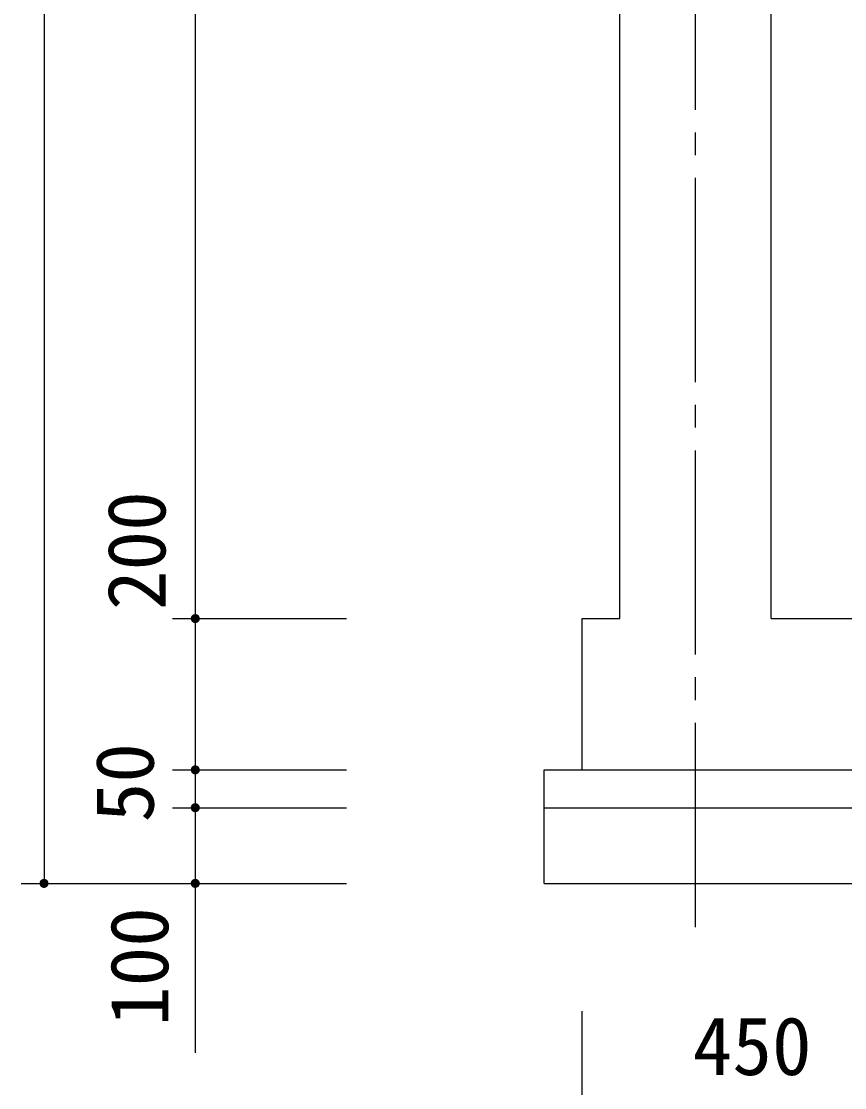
# Model space of a CAD drawing. Units: millimetres, scale not verified. Extents: x -11715 to 8910, y -9164 to 6308.
# Drawn here: x -639 to 449, y -4524 to -3114 of the extents above; entities that cross this region are included whole.
import ezdxf
from ezdxf.enums import TextEntityAlignment as Align

# ---------------------------------------------------------------- set-up
doc = ezdxf.new("R2010")
doc.units = ezdxf.units.MM
doc.header["$LTSCALE"] = 30
doc.linetypes.add('CHAIN2', pattern=[12, 9, -1, 1, -1])
for name, color, linetype, lineweight in [('0-0_製作', 5, 'Continuous', 25), ('0-1_機器', 2, 'Continuous', 25), ('0-E_08', 2, 'Continuous', 25)]:
    doc.layers.add(name, color=color, linetype=linetype, lineweight=lineweight)
doc.styles.add('ＭＳ ゴシック', font='')
doc.styles.get('ＭＳ ゴシック').set_extended_font_data('MS Gothic')

msp = doc.modelspace()

# ---------------------------------------------------------------- linework, layer by layer
at = {"layer": '0-0_製作', "color": 2}
for p, q in [((-439.15, -3903.53), (-209.15, -3903.53)), ((-439.15, -4103.53), (-209.15, -4103.53)), ((-439.15, -4153.53), (-209.15, -4153.53)), ((-639.15, -4253.53), (-209.15, -4253.53)), ((-439.15, -4253.53), (-209.15, -4253.53)), ((-409.15, -4253.53), (-409.15, -4477.57)), ((102.34, -4574.97), (102.34, -4422.26))]:
    msp.add_line(p, q, dxfattribs=at)
at = {"layer": '0-0_製作'}
for points in [[(-415.14, -3903.15), (-409.15, -3903.53), (-415.15, -3903.53)], [(-415.15, -3903.53), (-409.15, -3903.53), (-415.11, -3904.28)], [(-415.05, -3902.41), (-409.15, -3903.53), (-415.14, -3903.15)], [(-415.11, -3904.28), (-409.15, -3903.53), (-414.97, -3905.02)], [(-415.05, -3902.41), (-409.15, -3897.53), (-409.15, -3903.53)], [(-414.86, -3901.68), (-409.15, -3897.53), (-415.05, -3902.41)], [(-414.97, -3905.02), (-409.15, -3903.53), (-414.73, -3905.74)], [(-414.58, -3900.98), (-409.15, -3897.53), (-414.86, -3901.68)], [(-414.73, -3905.74), (-409.15, -3903.53), (-414.41, -3906.42)], [(-414.22, -3900.32), (-409.15, -3897.53), (-414.58, -3900.98)], [(-414.41, -3906.42), (-409.15, -3903.53), (-414.01, -3907.06)], [(-413.78, -3899.71), (-409.15, -3897.53), (-414.22, -3900.32)], [(-414.01, -3907.06), (-409.15, -3903.53), (-413.53, -3907.64)], [(-413.26, -3899.16), (-409.15, -3897.53), (-413.78, -3899.71)], [(-413.53, -3907.64), (-409.15, -3903.53), (-412.98, -3908.15)], [(-412.68, -3898.68), (-409.15, -3897.53), (-413.26, -3899.16)], [(-412.98, -3908.15), (-409.15, -3903.53), (-412.37, -3908.6)], [(-412.04, -3898.27), (-409.15, -3897.53), (-412.68, -3898.68)], [(-412.37, -3908.6), (-409.15, -3903.53), (-411.71, -3908.96)], [(-411.36, -3897.95), (-409.15, -3897.53), (-412.04, -3898.27)], [(-411.71, -3908.96), (-409.15, -3903.53), (-411.01, -3909.24)], [(-410.65, -3897.72), (-409.15, -3897.53), (-411.36, -3897.95)], [(-411.01, -3909.24), (-409.15, -3903.53), (-409.15, -3909.53)], [(-409.91, -3897.58), (-409.15, -3897.53), (-410.65, -3897.72)], [(-409.15, -3897.53), (-403.15, -3903.53), (-409.15, -3903.53)], [(-409.15, -3897.53), (-403.2, -3902.78), (-403.15, -3903.53)], [(-409.15, -3897.53), (-403.34, -3902.04), (-403.2, -3902.78)], [(-409.15, -3897.53), (-403.58, -3901.32), (-403.34, -3902.04)], [(-409.15, -3897.53), (-403.9, -3900.64), (-403.58, -3901.32)], [(-409.15, -3897.53), (-404.3, -3900), (-403.9, -3900.64)], [(-409.15, -3897.53), (-404.78, -3899.42), (-404.3, -3900)], [(-409.15, -3897.53), (-405.33, -3898.91), (-404.78, -3899.42)], [(-409.15, -3897.53), (-405.94, -3898.46), (-405.33, -3898.91)], [(-409.15, -3897.53), (-406.6, -3898.1), (-405.94, -3898.46)], [(-409.15, -3897.53), (-407.3, -3897.82), (-406.6, -3898.1)], [(-409.15, -3897.53), (-408.03, -3897.64), (-407.3, -3897.82)], [(-408.78, -3897.54), (-408.03, -3897.64), (-409.15, -3897.53)], [(-409.15, -3903.53), (-408.4, -3909.48), (-409.15, -3909.53)], [(-409.15, -3903.53), (-407.66, -3909.34), (-408.4, -3909.48)], [(-409.15, -3903.53), (-406.95, -3909.11), (-407.66, -3909.34)], [(-409.15, -3903.53), (-406.26, -3908.79), (-406.95, -3909.11)], [(-409.15, -3903.53), (-405.63, -3908.38), (-406.26, -3908.79)], [(-409.15, -3903.53), (-405.05, -3907.9), (-405.63, -3908.38)], [(-409.15, -3903.53), (-404.53, -3907.36), (-405.05, -3907.9)], [(-409.15, -3903.53), (-404.09, -3906.75), (-404.53, -3907.36)], [(-409.15, -3903.53), (-403.73, -3906.09), (-404.09, -3906.75)], [(-409.15, -3903.53), (-403.45, -3905.38), (-403.73, -3906.09)], [(-409.15, -3903.53), (-403.26, -3904.66), (-403.45, -3905.38)], [(-409.15, -3903.53), (-403.17, -3903.91), (-403.26, -3904.66)], [(-403.15, -3903.53), (-403.17, -3903.91), (-409.15, -3903.53)], [(-411.01, -3909.24), (-409.15, -3909.53), (-410.28, -3909.42)], [(-410.28, -3909.42), (-409.15, -3909.53), (-409.53, -3909.52)], [(-415.05, -4102.41), (-409.15, -4097.53), (-409.15, -4103.53)], [(-414.86, -4101.68), (-409.15, -4097.53), (-415.05, -4102.41)], [(-414.58, -4100.98), (-409.15, -4097.53), (-414.86, -4101.68)], [(-414.22, -4100.32), (-409.15, -4097.53), (-414.58, -4100.98)], [(-413.78, -4099.71), (-409.15, -4097.53), (-414.22, -4100.32)], [(-413.26, -4099.16), (-409.15, -4097.53), (-413.78, -4099.71)], [(-412.68, -4098.68), (-409.15, -4097.53), (-413.26, -4099.16)], [(-412.04, -4098.27), (-409.15, -4097.53), (-412.68, -4098.68)], [(-411.36, -4097.95), (-409.15, -4097.53), (-412.04, -4098.27)], [(-410.65, -4097.72), (-409.15, -4097.53), (-411.36, -4097.95)], [(-409.91, -4097.58), (-409.15, -4097.53), (-410.65, -4097.72)], [(-409.15, -4097.53), (-403.15, -4103.53), (-409.15, -4103.53)], [(-409.15, -4097.53), (-403.2, -4102.78), (-403.15, -4103.53)], [(-409.15, -4097.53), (-403.34, -4102.04), (-403.2, -4102.78)], [(-409.15, -4097.53), (-403.58, -4101.32), (-403.34, -4102.04)], [(-409.15, -4097.53), (-403.9, -4100.64), (-403.58, -4101.32)], [(-409.15, -4097.53), (-404.3, -4100), (-403.9, -4100.64)], [(-409.15, -4097.53), (-404.78, -4099.42), (-404.3, -4100)], [(-409.15, -4097.53), (-405.33, -4098.91), (-404.78, -4099.42)], [(-409.15, -4097.53), (-405.94, -4098.46), (-405.33, -4098.91)], [(-409.15, -4097.53), (-406.6, -4098.1), (-405.94, -4098.46)], [(-409.15, -4097.53), (-407.3, -4097.82), (-406.6, -4098.1)], [(-409.15, -4097.53), (-408.03, -4097.64), (-407.3, -4097.82)], [(-408.78, -4097.54), (-408.03, -4097.64), (-409.15, -4097.53)], [(-415.14, -4103.15), (-409.15, -4103.53), (-415.15, -4103.53)], [(-415.15, -4103.53), (-409.15, -4103.53), (-415.11, -4104.28)], [(-415.05, -4102.41), (-409.15, -4103.53), (-415.14, -4103.15)], [(-415.11, -4104.28), (-409.15, -4103.53), (-414.97, -4105.02)], [(-414.97, -4105.02), (-409.15, -4103.53), (-414.73, -4105.74)], [(-414.73, -4105.74), (-409.15, -4103.53), (-414.41, -4106.42)], [(-414.41, -4106.42), (-409.15, -4103.53), (-414.01, -4107.06)], [(-414.01, -4107.06), (-409.15, -4103.53), (-413.53, -4107.64)], [(-413.53, -4107.64), (-409.15, -4103.53), (-412.98, -4108.15)], [(-412.98, -4108.15), (-409.15, -4103.53), (-412.37, -4108.6)], [(-412.37, -4108.6), (-409.15, -4103.53), (-411.71, -4108.96)], [(-411.71, -4108.96), (-409.15, -4103.53), (-411.01, -4109.24)], [(-411.01, -4109.24), (-409.15, -4103.53), (-409.15, -4109.53)], [(-411.01, -4109.24), (-409.15, -4109.53), (-410.28, -4109.42)], [(-410.28, -4109.42), (-409.15, -4109.53), (-409.53, -4109.52)], [(-409.15, -4103.53), (-408.4, -4109.48), (-409.15, -4109.53)], [(-409.15, -4103.53), (-407.66, -4109.34), (-408.4, -4109.48)], [(-409.15, -4103.53), (-406.95, -4109.11), (-407.66, -4109.34)], [(-409.15, -4103.53), (-406.26, -4108.79), (-406.95, -4109.11)], [(-409.15, -4103.53), (-405.63, -4108.38), (-406.26, -4108.79)], [(-409.15, -4103.53), (-405.05, -4107.9), (-405.63, -4108.38)], [(-409.15, -4103.53), (-404.53, -4107.36), (-405.05, -4107.9)], [(-409.15, -4103.53), (-404.09, -4106.75), (-404.53, -4107.36)], [(-409.15, -4103.53), (-403.73, -4106.09), (-404.09, -4106.75)], [(-409.15, -4103.53), (-403.45, -4105.38), (-403.73, -4106.09)], [(-409.15, -4103.53), (-403.26, -4104.66), (-403.45, -4105.38)], [(-409.15, -4103.53), (-403.17, -4103.91), (-403.26, -4104.66)], [(-403.15, -4103.53), (-403.17, -4103.91), (-409.15, -4103.53)], [(-415.14, -4153.15), (-409.15, -4153.53), (-415.15, -4153.53)], [(-415.15, -4153.53), (-409.15, -4153.53), (-415.11, -4154.28)], [(-415.05, -4152.41), (-409.15, -4153.53), (-415.14, -4153.15)], [(-415.11, -4154.28), (-409.15, -4153.53), (-414.97, -4155.02)], [(-415.05, -4152.41), (-409.15, -4147.53), (-409.15, -4153.53)], [(-414.86, -4151.68), (-409.15, -4147.53), (-415.05, -4152.41)], [(-414.97, -4155.02), (-409.15, -4153.53), (-414.73, -4155.74)], [(-414.58, -4150.98), (-409.15, -4147.53), (-414.86, -4151.68)], [(-414.73, -4155.74), (-409.15, -4153.53), (-414.41, -4156.42)], [(-414.22, -4150.32), (-409.15, -4147.53), (-414.58, -4150.98)], [(-414.41, -4156.42), (-409.15, -4153.53), (-414.01, -4157.06)], [(-413.78, -4149.71), (-409.15, -4147.53), (-414.22, -4150.32)], [(-414.01, -4157.06), (-409.15, -4153.53), (-413.53, -4157.64)], [(-413.26, -4149.16), (-409.15, -4147.53), (-413.78, -4149.71)], [(-413.53, -4157.64), (-409.15, -4153.53), (-412.98, -4158.15)], [(-412.68, -4148.68), (-409.15, -4147.53), (-413.26, -4149.16)], [(-412.98, -4158.15), (-409.15, -4153.53), (-412.37, -4158.6)], [(-412.04, -4148.27), (-409.15, -4147.53), (-412.68, -4148.68)], [(-412.37, -4158.6), (-409.15, -4153.53), (-411.71, -4158.96)], [(-411.36, -4147.95), (-409.15, -4147.53), (-412.04, -4148.27)], [(-411.71, -4158.96), (-409.15, -4153.53), (-411.01, -4159.24)], [(-410.65, -4147.72), (-409.15, -4147.53), (-411.36, -4147.95)], [(-411.01, -4159.24), (-409.15, -4153.53), (-409.15, -4159.53)], [(-409.91, -4147.58), (-409.15, -4147.53), (-410.65, -4147.72)], [(-409.15, -4147.53), (-403.15, -4153.53), (-409.15, -4153.53)], [(-409.15, -4147.53), (-403.2, -4152.78), (-403.15, -4153.53)], [(-409.15, -4147.53), (-403.34, -4152.04), (-403.2, -4152.78)], [(-409.15, -4147.53), (-403.58, -4151.32), (-403.34, -4152.04)], [(-409.15, -4147.53), (-403.9, -4150.64), (-403.58, -4151.32)], [(-409.15, -4147.53), (-404.3, -4150), (-403.9, -4150.64)], [(-409.15, -4147.53), (-404.78, -4149.42), (-404.3, -4150)], [(-409.15, -4147.53), (-405.33, -4148.91), (-404.78, -4149.42)], [(-409.15, -4147.53), (-405.94, -4148.46), (-405.33, -4148.91)], [(-409.15, -4147.53), (-406.6, -4148.1), (-405.94, -4148.46)], [(-409.15, -4147.53), (-407.3, -4147.82), (-406.6, -4148.1)], [(-409.15, -4147.53), (-408.03, -4147.64), (-407.3, -4147.82)], [(-408.78, -4147.54), (-408.03, -4147.64), (-409.15, -4147.53)], [(-409.15, -4153.53), (-408.4, -4159.48), (-409.15, -4159.53)], [(-409.15, -4153.53), (-407.66, -4159.34), (-408.4, -4159.48)], [(-409.15, -4153.53), (-406.95, -4159.11), (-407.66, -4159.34)], [(-409.15, -4153.53), (-406.26, -4158.79), (-406.95, -4159.11)], [(-409.15, -4153.53), (-405.63, -4158.38), (-406.26, -4158.79)], [(-409.15, -4153.53), (-405.05, -4157.9), (-405.63, -4158.38)], [(-409.15, -4153.53), (-404.53, -4157.36), (-405.05, -4157.9)], [(-409.15, -4153.53), (-404.09, -4156.75), (-404.53, -4157.36)], [(-409.15, -4153.53), (-403.73, -4156.09), (-404.09, -4156.75)], [(-409.15, -4153.53), (-403.45, -4155.38), (-403.73, -4156.09)], [(-409.15, -4153.53), (-403.26, -4154.66), (-403.45, -4155.38)], [(-409.15, -4153.53), (-403.17, -4153.91), (-403.26, -4154.66)], [(-403.15, -4153.53), (-403.17, -4153.91), (-409.15, -4153.53)], [(-411.01, -4159.24), (-409.15, -4159.53), (-410.28, -4159.42)], [(-410.28, -4159.42), (-409.15, -4159.53), (-409.53, -4159.52)], [(-615.14, -4253.15), (-609.15, -4253.53), (-615.15, -4253.53)], [(-615.15, -4253.53), (-609.15, -4253.53), (-615.11, -4254.28)], [(-615.05, -4252.41), (-609.15, -4253.53), (-615.14, -4253.15)], [(-615.11, -4254.28), (-609.15, -4253.53), (-614.97, -4255.02)], [(-615.05, -4252.41), (-609.15, -4247.53), (-609.15, -4253.53)], [(-614.86, -4251.68), (-609.15, -4247.53), (-615.05, -4252.41)], [(-614.97, -4255.02), (-609.15, -4253.53), (-614.73, -4255.74)], [(-614.58, -4250.98), (-609.15, -4247.53), (-614.86, -4251.68)], [(-614.73, -4255.74), (-609.15, -4253.53), (-614.41, -4256.42)], [(-614.22, -4250.32), (-609.15, -4247.53), (-614.58, -4250.98)], [(-614.41, -4256.42), (-609.15, -4253.53), (-614.01, -4257.06)], [(-613.78, -4249.71), (-609.15, -4247.53), (-614.22, -4250.32)], [(-614.01, -4257.06), (-609.15, -4253.53), (-613.53, -4257.64)], [(-613.26, -4249.16), (-609.15, -4247.53), (-613.78, -4249.71)], [(-613.53, -4257.64), (-609.15, -4253.53), (-612.98, -4258.15)], [(-612.68, -4248.68), (-609.15, -4247.53), (-613.26, -4249.16)], [(-612.98, -4258.15), (-609.15, -4253.53), (-612.37, -4258.6)], [(-612.04, -4248.27), (-609.15, -4247.53), (-612.68, -4248.68)], [(-612.37, -4258.6), (-609.15, -4253.53), (-611.71, -4258.96)], [(-611.36, -4247.95), (-609.15, -4247.53), (-612.04, -4248.27)], [(-611.71, -4258.96), (-609.15, -4253.53), (-611.01, -4259.24)], [(-610.65, -4247.72), (-609.15, -4247.53), (-611.36, -4247.95)], [(-611.01, -4259.24), (-609.15, -4253.53), (-609.15, -4259.53)], [(-609.91, -4247.58), (-609.15, -4247.53), (-610.65, -4247.72)], [(-609.15, -4247.53), (-603.15, -4253.53), (-609.15, -4253.53)], [(-609.15, -4247.53), (-603.2, -4252.78), (-603.15, -4253.53)], [(-609.15, -4247.53), (-603.34, -4252.04), (-603.2, -4252.78)], [(-609.15, -4247.53), (-603.58, -4251.32), (-603.34, -4252.04)], [(-609.15, -4247.53), (-603.9, -4250.64), (-603.58, -4251.32)], [(-609.15, -4247.53), (-604.3, -4250), (-603.9, -4250.64)], [(-609.15, -4247.53), (-604.78, -4249.42), (-604.3, -4250)], [(-609.15, -4247.53), (-605.33, -4248.91), (-604.78, -4249.42)], [(-609.15, -4247.53), (-605.94, -4248.46), (-605.33, -4248.91)], [(-609.15, -4247.53), (-606.6, -4248.1), (-605.94, -4248.46)], [(-609.15, -4247.53), (-607.3, -4247.82), (-606.6, -4248.1)], [(-609.15, -4247.53), (-608.03, -4247.64), (-607.3, -4247.82)], [(-608.78, -4247.54), (-608.03, -4247.64), (-609.15, -4247.53)], [(-609.15, -4253.53), (-608.4, -4259.48), (-609.15, -4259.53)], [(-609.15, -4253.53), (-607.66, -4259.34), (-608.4, -4259.48)], [(-609.15, -4253.53), (-606.95, -4259.11), (-607.66, -4259.34)], [(-609.15, -4253.53), (-606.26, -4258.79), (-606.95, -4259.11)], [(-609.15, -4253.53), (-605.63, -4258.38), (-606.26, -4258.79)], [(-609.15, -4253.53), (-605.05, -4257.9), (-605.63, -4258.38)], [(-609.15, -4253.53), (-604.53, -4257.36), (-605.05, -4257.9)], [(-609.15, -4253.53), (-604.09, -4256.75), (-604.53, -4257.36)], [(-609.15, -4253.53), (-603.73, -4256.09), (-604.09, -4256.75)], [(-609.15, -4253.53), (-603.45, -4255.38), (-603.73, -4256.09)], [(-609.15, -4253.53), (-603.26, -4254.66), (-603.45, -4255.38)], [(-609.15, -4253.53), (-603.17, -4253.91), (-603.26, -4254.66)], [(-603.15, -4253.53), (-603.17, -4253.91), (-609.15, -4253.53)], [(-415.14, -4253.15), (-409.15, -4253.53), (-415.15, -4253.53)], [(-415.15, -4253.53), (-409.15, -4253.53), (-415.11, -4254.28)], [(-415.05, -4252.41), (-409.15, -4253.53), (-415.14, -4253.15)], [(-415.11, -4254.28), (-409.15, -4253.53), (-414.97, -4255.02)], [(-415.05, -4252.41), (-409.15, -4247.53), (-409.15, -4253.53)], [(-414.86, -4251.68), (-409.15, -4247.53), (-415.05, -4252.41)], [(-414.97, -4255.02), (-409.15, -4253.53), (-414.73, -4255.74)], [(-414.58, -4250.98), (-409.15, -4247.53), (-414.86, -4251.68)], [(-414.73, -4255.74), (-409.15, -4253.53), (-414.41, -4256.42)], [(-414.22, -4250.32), (-409.15, -4247.53), (-414.58, -4250.98)], [(-414.41, -4256.42), (-409.15, -4253.53), (-414.01, -4257.06)], [(-413.78, -4249.71), (-409.15, -4247.53), (-414.22, -4250.32)], [(-414.01, -4257.06), (-409.15, -4253.53), (-413.53, -4257.64)], [(-413.26, -4249.16), (-409.15, -4247.53), (-413.78, -4249.71)], [(-413.53, -4257.64), (-409.15, -4253.53), (-412.98, -4258.15)], [(-412.68, -4248.68), (-409.15, -4247.53), (-413.26, -4249.16)], [(-412.98, -4258.15), (-409.15, -4253.53), (-412.37, -4258.6)], [(-412.04, -4248.27), (-409.15, -4247.53), (-412.68, -4248.68)], [(-412.37, -4258.6), (-409.15, -4253.53), (-411.71, -4258.96)], [(-411.36, -4247.95), (-409.15, -4247.53), (-412.04, -4248.27)], [(-411.71, -4258.96), (-409.15, -4253.53), (-411.01, -4259.24)], [(-410.65, -4247.72), (-409.15, -4247.53), (-411.36, -4247.95)], [(-411.01, -4259.24), (-409.15, -4253.53), (-409.15, -4259.53)], [(-409.91, -4247.58), (-409.15, -4247.53), (-410.65, -4247.72)], [(-409.15, -4247.53), (-403.15, -4253.53), (-409.15, -4253.53)], [(-409.15, -4247.53), (-403.2, -4252.78), (-403.15, -4253.53)], [(-409.15, -4247.53), (-403.34, -4252.04), (-403.2, -4252.78)], [(-409.15, -4247.53), (-403.58, -4251.32), (-403.34, -4252.04)], [(-409.15, -4247.53), (-403.9, -4250.64), (-403.58, -4251.32)], [(-409.15, -4247.53), (-404.3, -4250), (-403.9, -4250.64)], [(-409.15, -4247.53), (-404.78, -4249.42), (-404.3, -4250)], [(-409.15, -4247.53), (-405.33, -4248.91), (-404.78, -4249.42)], [(-409.15, -4247.53), (-405.94, -4248.46), (-405.33, -4248.91)], [(-409.15, -4247.53), (-406.6, -4248.1), (-405.94, -4248.46)], [(-409.15, -4247.53), (-407.3, -4247.82), (-406.6, -4248.1)], [(-409.15, -4247.53), (-408.03, -4247.64), (-407.3, -4247.82)], [(-408.78, -4247.54), (-408.03, -4247.64), (-409.15, -4247.53)], [(-409.15, -4253.53), (-408.4, -4259.48), (-409.15, -4259.53)], [(-409.15, -4253.53), (-407.66, -4259.34), (-408.4, -4259.48)], [(-409.15, -4253.53), (-406.95, -4259.11), (-407.66, -4259.34)], [(-409.15, -4253.53), (-406.26, -4258.79), (-406.95, -4259.11)], [(-409.15, -4253.53), (-405.63, -4258.38), (-406.26, -4258.79)], [(-409.15, -4253.53), (-405.05, -4257.9), (-405.63, -4258.38)], [(-409.15, -4253.53), (-404.53, -4257.36), (-405.05, -4257.9)], [(-409.15, -4253.53), (-404.09, -4256.75), (-404.53, -4257.36)], [(-409.15, -4253.53), (-403.73, -4256.09), (-404.09, -4256.75)], [(-409.15, -4253.53), (-403.45, -4255.38), (-403.73, -4256.09)], [(-409.15, -4253.53), (-403.26, -4254.66), (-403.45, -4255.38)], [(-409.15, -4253.53), (-403.17, -4253.91), (-403.26, -4254.66)], [(-403.15, -4253.53), (-403.17, -4253.91), (-409.15, -4253.53)], [(-611.01, -4259.24), (-609.53, -4259.52), (-610.28, -4259.42)], [(-611.01, -4259.24), (-609.15, -4259.53), (-609.53, -4259.52)], [(-411.01, -4259.24), (-409.15, -4259.53), (-410.28, -4259.42)], [(-410.28, -4259.42), (-409.15, -4259.53), (-409.53, -4259.52)]]:
    msp.add_solid(points, dxfattribs=at)
at = {"layer": '0-1_機器'}
for p, q in [((-609.15, -1713.55), (-609.15, -4253.53)), ((-409.15, -1963.55), (-409.15, -3903.53)), ((-409.15, -3903.53), (-409.15, -4103.53)), ((102.34, -3903.53), (152.34, -3903.53)), ((102.34, -4103.53), (102.34, -3903.53)), ((352.34, -3903.53), (2502.34, -3903.53)), ((-409.15, -4103.53), (-409.15, -4153.53)), ((52.34, -4103.53), (2552.34, -4103.53)), ((52.34, -4253.53), (52.34, -4103.53)), ((-409.15, -4153.53), (-409.15, -4253.53)), ((52.34, -4153.53), (2552.34, -4153.53)), ((52.34, -4253.53), (2552.34, -4253.53))]:
    msp.add_line(p, q, dxfattribs=at)
at = {"layer": '0-E_08', "linetype": 'CHAIN2'}
msp.add_line((252.34, -4311.19), (252.34, -1673.07), dxfattribs=at)
at = {"layer": '0-E_08'}
for p, q in [((152.34, -3903.53), (152.34, -1913.55)), ((352.34, -3903.53), (352.34, -1913.55))]:
    msp.add_line(p, q, dxfattribs=at)

# ---------------------------------------------------------------- texts
at = {"layer": '0-0_製作', "color": 4, "style": 'ＭＳ ゴシック'}
msp.add_text('450', height=76.98, dxfattribs=at).set_placement((248.59, -4529.97), align=Align.BOTTOM_LEFT)
at = {"layer": '0-1_機器', "color": 4, "style": 'ＭＳ ゴシック'}
for s, p in [('200', (-425.42, -3892.33)), ('50', (-441.05, -4172.81)), ('100', (-421.81, -4442.05))]:
    msp.add_text(s, height=76.98, rotation=90, dxfattribs=at).set_placement(p, align=Align.BOTTOM_LEFT)

doc.saveas('drawing.dxf')
